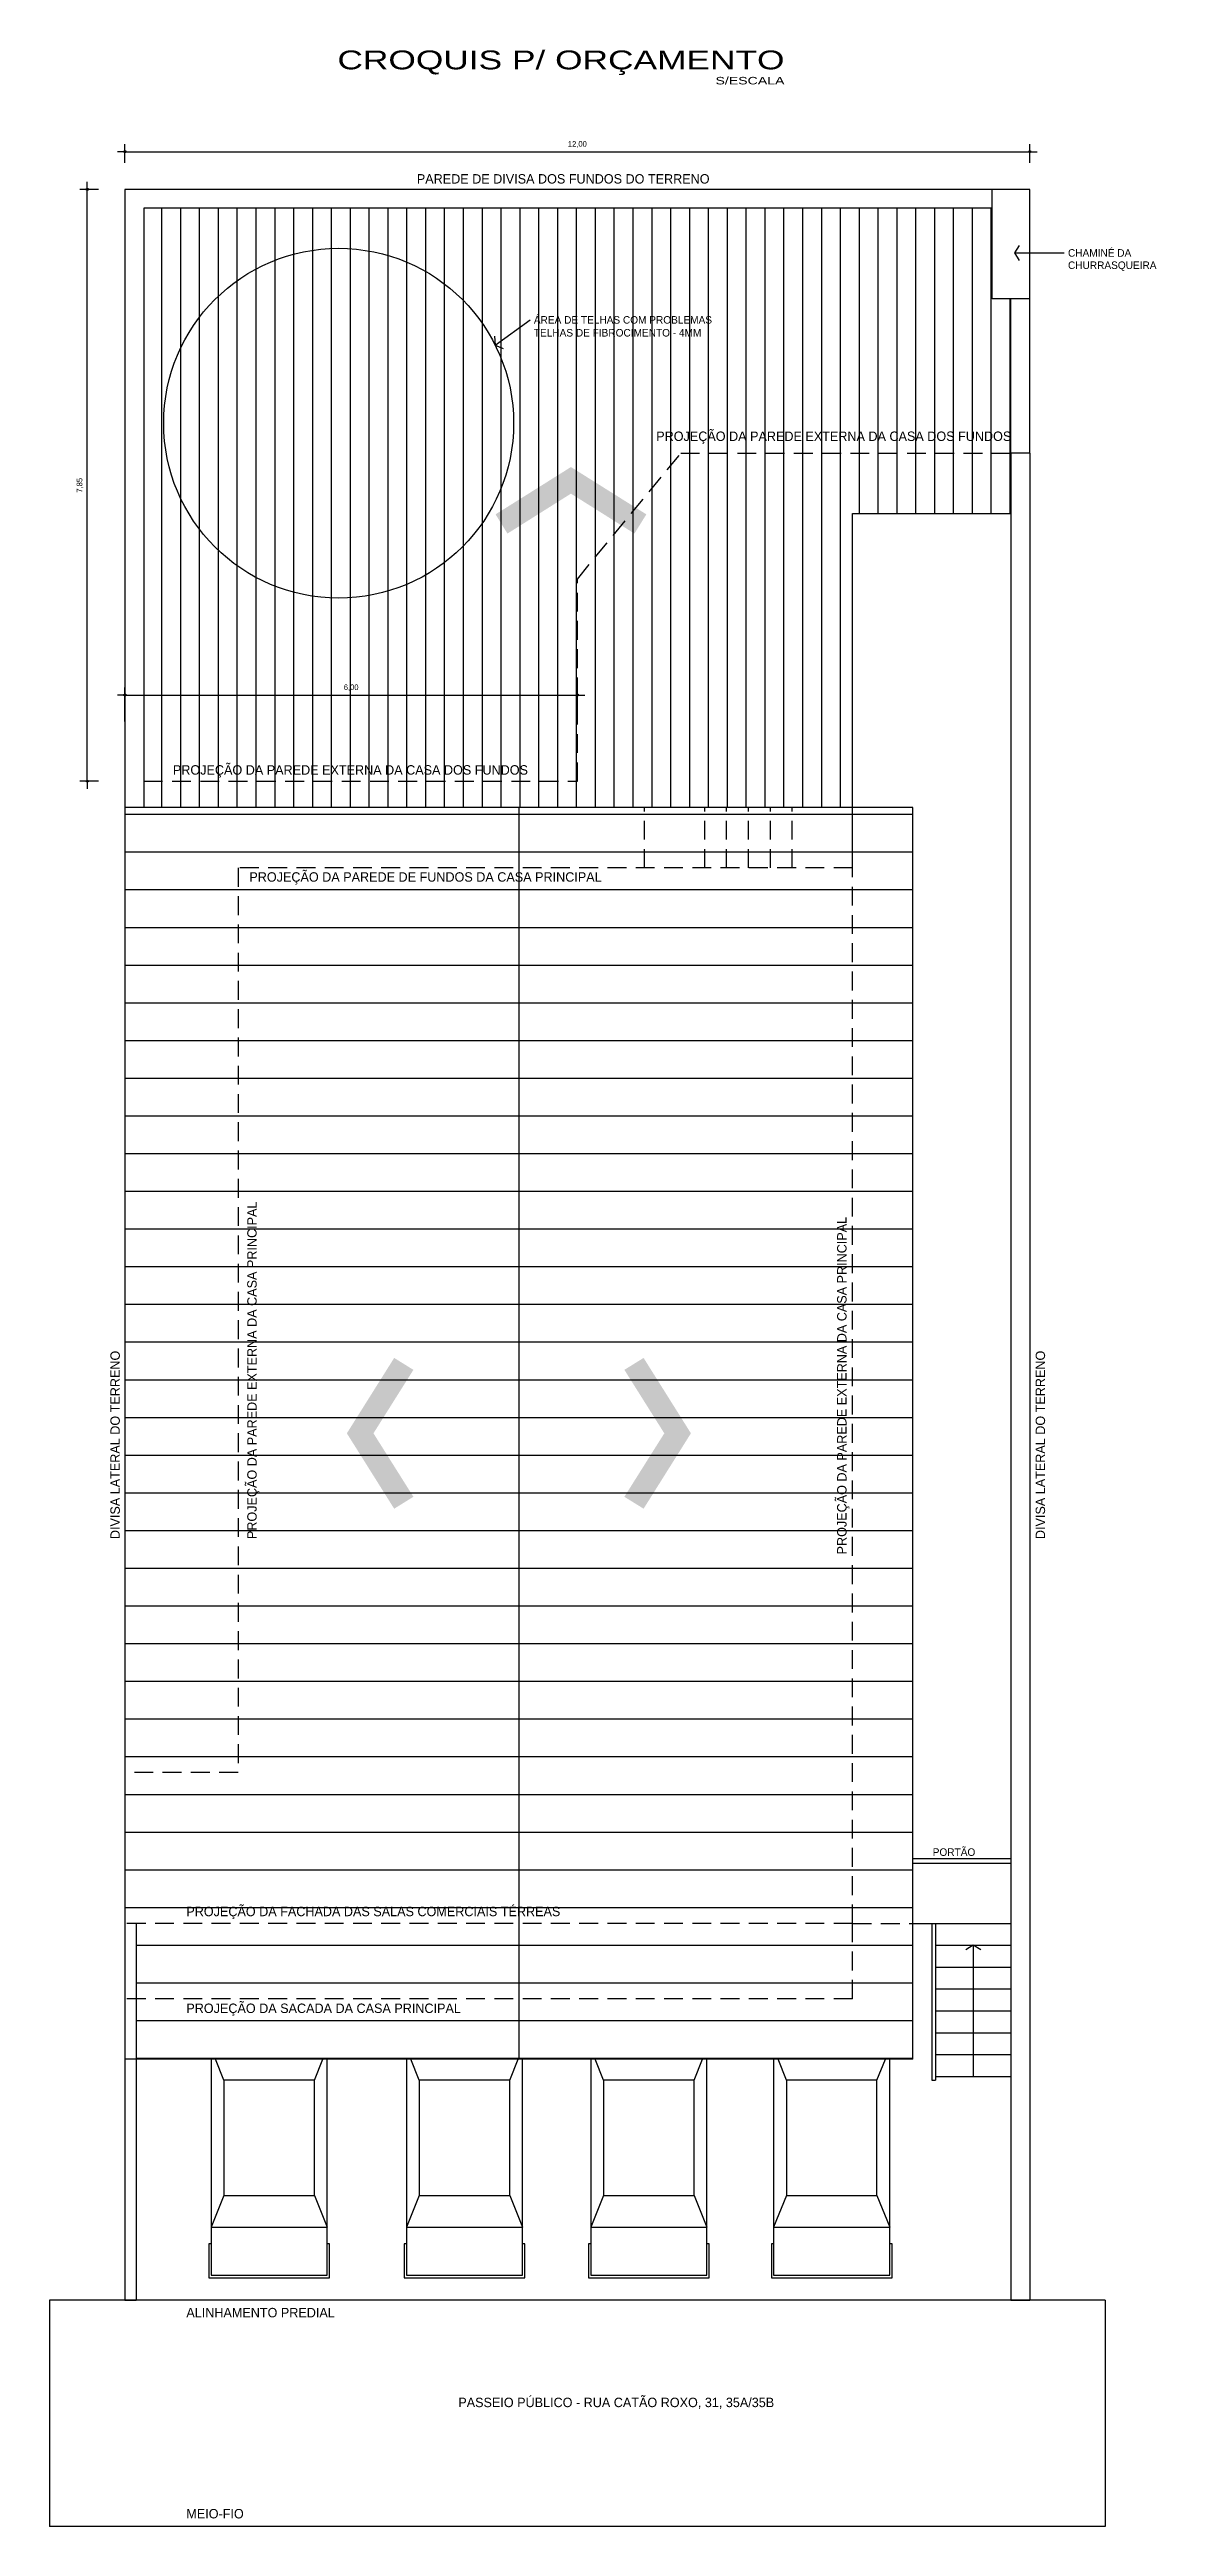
# Model space of a CAD drawing. Header units: millimetres. Extents: x 4.8 to 19.4, y 1.8 to 34.6.
import ezdxf
from ezdxf.enums import TextEntityAlignment as Align

# ---------------------------------------------------------------- set-up
doc = ezdxf.new("R2010")
doc.units = ezdxf.units.MM
doc.linetypes.add('DASHED2', pattern=[0.375, 0.25, -0.125])
for name, color, linetype in [('COTA', 13, 'Continuous'), ('EQUIP_I', 13, 'Continuous'), ('ESPEC', 2, 'Continuous'), ('ESPECARQ', 2, 'Continuous'), ('MURO', 1, 'Continuous'), ('PAREDE', 6, 'Continuous'), ('REG60-100', 7, 'Continuous')]:
    doc.layers.add(name, color=color, linetype=linetype)
doc.styles.add('REGUA100', font='LSANS.TTF')
doc.styles.add('REGUA200', font='LSANS.TTF')
doc.styles.add('REGUA60', font='LSANS.TTF')
doc.styles.add('REGUA80', font='LSANS.TTF')
doc.styles.get("Standard").update_dxf_attribs({"font": 'LSANS.TTF'})
doc.dimstyles.new('ISO-25', dxfattribs={"dimtxt": 2.5, "dimasz": 2.5, "dimexe": 1.25, "dimexo": 0.625, "dimtad": 1, "dimtxsty": 'Standard', "dimcen": 2.5, "dimadec": 0, "dimazin": 0, "dimtfac": 1, "dimtmove": 0, "dimatfit": 3, "dimfxl": 0, "dimarcsym": 0})

# ---------------------------------------------------------------- blocks, each defined once
blk = doc.blocks.new('INDSETAD')
at = {"color": 4, "linetype": 'ByBlock'}
for points in [[(0, 0), (1.255, 2), (0.706, 0), (1.765, 1.684)], [(0, 0), (1.255, -2), (0.706, 0), (1.765, -1.684)]]:
    blk.add_solid(points, dxfattribs=at)
blk = doc.blocks.new('INDSETA')
at = {"color": 4, "linetype": 'ByBlock'}
for p, q in [((1.24, 2), (0, 0)), ((0, 0), (1.24, -2))]:
    blk.add_line(p, q, dxfattribs=at)
blk = doc.blocks.new('COTAPT')
at = {"color": 0, "linetype": 'ByBlock'}
blk.add_line((0, 0), (200, 0), dxfattribs=at)
at = {"color": 6, "linetype": 'ByBlock'}
blk.add_lwpolyline([(-20, 20), (20, 20), (20, -20), (-20, -20)], close=True, dxfattribs=at)
blk = doc.blocks.new('*D7')
at = {"layer": 'COTA', "color": 0, "lineweight": -2}
for p, q in [((5.76, 33.139), (5.76, 33.389)), ((5.76, 33.289), (17.759, 33.289)), ((17.76, 33.139), (17.76, 33.389))]:
    blk.add_line(p, q, dxfattribs=at)
at = {"layer": 'Defpoints', "color": 0}
for p in [(17.76, 33.289), (5.76, 32.989), (17.76, 32.989)]:
    blk.add_point(p, dxfattribs=at)
at = {"layer": 'COTA', "color": 0, "lineweight": -2, "xscale": 0.0005, "yscale": 0.0005, "zscale": 0.0005, "rotation": 180}
blk.add_blockref('COTAPT', (5.76, 33.289), dxfattribs=at)
at = {"layer": 'COTA', "color": 0, "lineweight": -2, "xscale": 0.0005, "yscale": 0.0005, "zscale": 0.0005}
blk.add_blockref('COTAPT', (17.76, 33.289), dxfattribs=at)
at = {"layer": 'COTA', "color": 2, "insert": (11.76, 33.385), "char_height": 0.075, "attachment_point": 5, "style": 'REGUA60'}
blk.add_mtext('12,00', dxfattribs=at)
blk = doc.blocks.new('*D9')
at = {"layer": 'COTA', "color": 0, "lineweight": -2}
for p, q in [((5.41, 32.789), (5.16, 32.789)), ((5.26, 24.94), (5.26, 32.789)), ((5.41, 24.939), (5.16, 24.939))]:
    blk.add_line(p, q, dxfattribs=at)
at = {"layer": 'Defpoints', "color": 0}
for p in [(5.26, 32.789), (5.56, 32.789), (5.56, 24.939)]:
    blk.add_point(p, dxfattribs=at)
at = {"layer": 'COTA', "color": 0, "lineweight": -2, "xscale": 0.0005, "yscale": 0.0005, "zscale": 0.0005}
for p, rotation in [((5.26, 32.789), 90), ((5.26, 24.939), 270)]:
    blk.add_blockref('COTAPT', p, dxfattribs=dict(at, rotation=rotation))
at = {"layer": 'COTA', "color": 2, "insert": (5.164, 28.864), "char_height": 0.075, "attachment_point": 5, "rotation": 90, "style": 'REGUA60'}
blk.add_mtext('7,85', dxfattribs=at)
blk = doc.blocks.new('*D10')
at = {"layer": 'COTA', "color": 0, "lineweight": -2}
for p, q in [((5.76, 25.732), (5.76, 26.182)), ((5.76, 26.082), (11.759, 26.082)), ((11.76, 25.732), (11.76, 26.182))]:
    blk.add_line(p, q, dxfattribs=at)
at = {"layer": 'Defpoints', "color": 0}
for p in [(11.76, 26.082), (5.76, 25.582), (11.76, 25.582)]:
    blk.add_point(p, dxfattribs=at)
at = {"layer": 'COTA', "color": 0, "lineweight": -2, "xscale": 0.0005, "yscale": 0.0005, "zscale": 0.0005, "rotation": 180}
blk.add_blockref('COTAPT', (5.76, 26.082), dxfattribs=at)
at = {"layer": 'COTA', "color": 0, "lineweight": -2, "xscale": 0.0005, "yscale": 0.0005, "zscale": 0.0005}
blk.add_blockref('COTAPT', (11.76, 26.082), dxfattribs=at)
at = {"layer": 'COTA', "color": 2, "insert": (8.76, 26.178), "char_height": 0.075, "attachment_point": 5, "style": 'REGUA60'}
blk.add_mtext('6,00', dxfattribs=at)
blk = doc.blocks.new('TITUL3')
at = {"color": 6, "style": 'REGUA200', "width": 1.4}
blk.add_attdef('TITULO', text='', height=5, dxfattribs=at).set_placement((0, 0), align=Align.RIGHT)
at = {"color": 0, "style": 'REGUA80', "width": 1.4}
blk.add_attdef('ESCALA', text='', height=2, dxfattribs=at).set_placement((0, -4), align=Align.RIGHT)

msp = doc.modelspace()

# ---------------------------------------------------------------- hatches: boundary and pattern name
h = msp.add_hatch()
h.set_pattern_fill('ANSI31', color=44, scale=2, angle=45, style=0)
h.set_pattern_definition([(90, (0, 0), (-0.25, 6e-17), [])])
h.paths.add_polyline_path([(15.41, 28.489), (17.51, 28.489), (17.51, 29.289), (13.132, 29.289), (11.76, 27.619), (11.76, 24.939), (6.01, 24.939), (6.01, 24.589), (15.41, 24.589)])
h.paths.add_polyline_path([(11.76, 27.619), (13.132, 29.289), (17.51, 29.289), (17.51, 31.339), (17.26, 31.339), (17.26, 32.539), (6.01, 32.539), (6.01, 24.939), (11.76, 24.939)])
h = msp.add_hatch()
h.set_pattern_fill('ANSI31', color=1, scale=4, angle=135, style=0)
h.set_pattern_definition([(180, (0, 0), (-1e-16, -0.5), [])])
h.paths.add_polyline_path([(10.985, 23.789), (10.985, 24.589), (5.76, 24.589), (5.76, 23.789)])
h.paths.add_polyline_path([(5.76, 23.789), (5.76, 9.789), (10.985, 9.789), (10.985, 23.789)])
h.paths.add_polyline_path([(10.985, 8.789), (10.985, 9.789), (5.91, 9.789), (5.91, 8.789)])
h.paths.add_polyline_path([(10.985, 7.989), (10.985, 8.789), (5.91, 8.789), (5.91, 7.989)])
h.paths.add_polyline_path([(16.21, 7.989), (16.21, 9.789), (15.41, 9.789), (15.41, 8.789), (10.985, 8.789), (10.985, 7.989)])
h.paths.add_polyline_path([(15.41, 8.789), (15.41, 9.789), (10.985, 9.789), (10.985, 8.789)], flags=16)
h.paths.add_polyline_path([(15.41, 9.789), (15.41, 23.789), (10.985, 23.789), (10.985, 9.789)])
h.paths.add_polyline_path([(15.41, 9.789), (16.21, 9.789), (16.21, 24.589), (15.41, 24.589), (15.41, 23.789)])
h.paths.add_polyline_path([(15.41, 23.789), (15.41, 24.589), (14.61, 24.589), (14.61, 23.789)])
h.paths.add_polyline_path([(14.32, 23.789), (14.61, 23.789), (14.61, 24.589), (14.32, 24.589)])
h.paths.add_polyline_path([(14.32, 24.589), (14.03, 24.589), (14.03, 23.789), (14.32, 23.789)])
h.paths.add_polyline_path([(14.03, 24.589), (13.74, 24.589), (13.74, 23.789), (14.03, 23.789)])
h.paths.add_polyline_path([(13.74, 24.589), (13.45, 24.589), (13.45, 23.789), (13.74, 23.789)])
h.paths.add_polyline_path([(13.45, 24.589), (12.65, 24.589), (12.65, 23.789), (13.45, 23.789)])
h.paths.add_polyline_path([(12.65, 23.789), (12.65, 24.589), (10.985, 24.589), (10.985, 23.789)])

# ---------------------------------------------------------------- linework, layer by layer
at = {"color": 5, "linetype": 'DASHED2'}
for p, q in [((11.76, 27.619), (13.132, 29.289)), ((13.132, 29.289), (17.51, 29.289)), ((11.76, 24.939), (11.76, 27.619)), ((6.01, 24.939), (11.76, 24.939)), ((15.41, 23.789), (7.26, 23.789)), ((7.26, 23.789), (7.26, 11.789)), ((15.41, 9.789), (15.41, 23.789)), ((7.26, 11.789), (5.76, 11.789)), ((15.41, 8.789), (5.76, 8.789))]:
    msp.add_line(p, q, dxfattribs=at)
for p, q in [((16.21, 24.589), (5.76, 24.589)), ((10.985, 24.589), (10.985, 7.989)), ((16.21, 7.989), (16.21, 24.589)), ((16.21, 7.989), (5.76, 7.989)), ((18.76, 4.789), (4.76, 4.789)), ((18.76, 1.789), (4.76, 1.789))]:
    msp.add_line(p, q)
at = {"linetype": 'DASHED2'}
for p, q in [((12.65, 23.789), (12.65, 24.589)), ((13.45, 23.789), (13.45, 24.589)), ((13.74, 23.789), (13.74, 24.589)), ((14.03, 23.789), (14.03, 24.589)), ((14.32, 23.789), (14.32, 24.589)), ((14.61, 23.789), (14.61, 24.589)), ((15.41, 9.789), (5.76, 9.789)), ((15.41, 8.789), (15.41, 9.789)), ((15.41, 9.789), (16.21, 9.789))]:
    msp.add_line(p, q, dxfattribs=at)
at = {"color": 1}
for p, q in [((16.51, 9.499), (17.51, 9.499)), ((16.51, 9.209), (17.51, 9.209)), ((16.51, 8.919), (17.51, 8.919)), ((16.51, 8.629), (17.51, 8.629)), ((16.51, 8.339), (17.51, 8.339)), ((16.51, 8.049), (17.51, 8.049)), ((16.46, 7.709), (16.51, 7.709)), ((16.51, 7.759), (17.51, 7.759))]:
    msp.add_line(p, q, dxfattribs=at)
at = {"color": 0}
for points in [[(6.902, 7.989), (6.902, 5.539), (6.872, 5.539), (6.872, 5.085), (8.472, 5.085), (8.472, 5.539), (8.442, 5.539), (8.442, 7.989)], [(9.493, 7.989), (9.493, 5.539), (9.463, 5.539), (9.463, 5.085), (11.063, 5.085), (11.063, 5.539), (11.033, 5.539), (11.033, 7.989)], [(11.938, 7.989), (11.938, 5.539), (11.908, 5.539), (11.908, 5.085), (13.508, 5.085), (13.508, 5.539), (13.478, 5.539), (13.478, 7.989)], [(14.363, 7.989), (14.363, 5.539), (14.333, 5.539), (14.333, 5.085), (15.933, 5.085), (15.933, 5.539), (15.903, 5.539), (15.903, 7.989)]]:
    msp.add_lwpolyline(points, dxfattribs=at)
at = {"layer": 'EQUIP_I'}
for p, q in [((7.072, 7.711), (6.96, 7.989)), ((8.272, 7.711), (8.383, 7.989)), ((9.663, 7.711), (9.551, 7.989)), ((10.863, 7.711), (10.975, 7.989)), ((12.108, 7.711), (11.997, 7.989)), ((13.308, 7.711), (13.42, 7.989)), ((14.533, 7.711), (14.421, 7.989)), ((15.733, 7.711), (15.845, 7.989)), ((7.072, 6.18), (6.902, 5.757)), ((8.272, 6.18), (8.442, 5.757)), ((9.663, 6.18), (9.493, 5.757)), ((10.863, 6.18), (11.033, 5.757)), ((12.108, 6.18), (11.938, 5.757)), ((13.308, 6.18), (13.478, 5.757)), ((14.533, 6.18), (14.363, 5.757)), ((15.733, 6.18), (15.903, 5.757)), ((6.902, 5.757), (8.442, 5.757)), ((9.493, 5.757), (11.033, 5.757)), ((11.938, 5.757), (13.478, 5.757)), ((14.363, 5.757), (15.903, 5.757)), ((6.902, 5.539), (6.902, 5.123)), ((8.442, 5.123), (8.442, 5.539)), ((9.493, 5.539), (9.493, 5.123)), ((11.033, 5.123), (11.033, 5.539)), ((11.938, 5.539), (11.938, 5.123)), ((13.478, 5.123), (13.478, 5.539)), ((14.363, 5.539), (14.363, 5.123)), ((15.903, 5.123), (15.903, 5.539)), ((6.902, 5.123), (8.442, 5.123)), ((9.493, 5.123), (11.033, 5.123)), ((11.938, 5.123), (13.478, 5.123)), ((14.363, 5.123), (15.903, 5.123))]:
    msp.add_line(p, q, dxfattribs=at)
for points in [[(7.072, 6.18), (8.272, 6.18), (8.272, 7.711), (7.072, 7.711)], [(9.663, 6.18), (10.863, 6.18), (10.863, 7.711), (9.663, 7.711)], [(12.108, 6.18), (13.308, 6.18), (13.308, 7.711), (12.108, 7.711)], [(14.533, 6.18), (15.733, 6.18), (15.733, 7.711), (14.533, 7.711)]]:
    msp.add_lwpolyline(points, close=True, dxfattribs=at)
at = {"layer": 'ESPEC'}
for p, q in [((17.557, 31.946), (18.217, 31.946)), ((10.669, 30.724), (11.133, 31.058)), ((17.01, 9.499), (17.01, 7.759))]:
    msp.add_line(p, q, dxfattribs=at)
msp.add_circle((8.594, 29.687), 2.32, dxfattribs=at)
at = {"layer": 'ESPECARQ'}
for p, q in [((16.21, 10.649), (17.51, 10.649)), ((16.21, 10.589), (17.51, 10.589)), ((16.21, 9.789), (17.51, 9.789))]:
    msp.add_line(p, q, dxfattribs=at)
at = {"layer": 'MURO'}
for p, q in [((17.51, 29.289), (17.51, 4.789)), ((17.76, 29.289), (17.51, 29.289)), ((17.76, 29.289), (17.76, 4.789)), ((5.76, 24.589), (5.76, 4.789)), ((5.91, 9.789), (5.91, 4.789)), ((16.46, 9.789), (16.46, 7.709)), ((16.51, 9.789), (16.51, 7.709)), ((4.76, 4.789), (4.76, 1.789)), ((5.76, 4.789), (5.91, 4.789)), ((17.51, 4.789), (17.76, 4.789)), ((18.76, 4.789), (18.76, 1.789))]:
    msp.add_line(p, q, dxfattribs=at)
at = {"layer": 'PAREDE', "color": 2}
for p, q in [((5.76, 32.789), (5.76, 24.589)), ((17.76, 32.789), (5.76, 32.789)), ((6.01, 32.539), (6.01, 24.589)), ((17.26, 32.539), (6.01, 32.539)), ((17.26, 31.339), (17.26, 32.789)), ((17.76, 29.289), (17.76, 32.789)), ((17.76, 31.339), (17.26, 31.339)), ((17.51, 29.289), (17.51, 31.339)), ((15.41, 28.489), (17.51, 28.489)), ((15.41, 23.789), (15.41, 28.489))]:
    msp.add_line(p, q, dxfattribs=at)

# ---------------------------------------------------------------- block references
at = {"layer": 'ESPEC', "xscale": 0.05, "yscale": 0.05, "zscale": 0.05}
msp.add_blockref('TITUL3', (14.507, 34.381), dxfattribs=at).add_auto_attribs({'TITULO': 'CROQUIS P/ ORÇAMENTO', 'ESCALA': 'S/ESCALA'})
at = {"layer": 'ESPEC'}
for name, p, xscale, yscale, zscale in [('INDSETA', (17.557, 31.946), 0.05, 0.05, 0.05), ('INDSETAD', (8.703, 16.289), 0.5, 0.5, 0.5), ('INDSETAD', (13.266, 16.289), -0.5, 0.5, 0.5)]:
    msp.add_blockref(name, p, dxfattribs=dict(at, xscale=xscale, yscale=yscale, zscale=zscale))
for name, p, xscale, yscale, zscale, rotation in [('INDSETA', (10.669, 30.724), 0.05, 0.05, 0.05, 35.71586916668254), ('INDSETAD', (11.675, 29.106), 0.5, 0.5, 0.5, 270), ('INDSETA', (17.01, 9.499), 0.05, 0.05, 0.05, 270)]:
    msp.add_blockref(name, p, dxfattribs=dict(at, xscale=xscale, yscale=yscale, zscale=zscale, rotation=rotation))

# ---------------------------------------------------------------- texts
at = {"layer": 'ESPEC', "style": 'REGUA80'}
for s, p in [('CHAMINÉ DA', (18.267, 31.946)), ('CHURRASQUEIRA', (18.267, 31.783)), ('ÁREA DE TELHAS COM PROBLEMAS', (11.183, 31.058)), ('TELHAS DE FIBROCIMENTO - 4MM', (11.183, 30.887))]:
    msp.add_text(s, height=0.1, dxfattribs=at).set_placement(p, align=Align.MIDDLE_LEFT)
at = {"layer": 'REG60-100'}
for s, height, style, p in [('PAREDE DE DIVISA DOS FUNDOS DO TERRENO', 0.125, 'REGUA100', (9.631, 32.866)), ('PROJEÇÃO DA PAREDE EXTERNA DA CASA DOS FUNDOS', 0.125, 'REGUA100', (12.806, 29.452)), ('PROJEÇÃO DA PAREDE EXTERNA DA CASA DOS FUNDOS', 0.125, 'REGUA100', (6.396, 25.026)), ('PROJEÇÃO DA PAREDE DE FUNDOS DA CASA PRINCIPAL', 0.125, 'REGUA100', (7.41, 23.606)), ('PORTÃO', 0.1, 'REGUA80', (16.473, 10.684)), ('PROJEÇÃO DA FACHADA DAS SALAS COMERCIAIS TÉRREAS', 0.125, 'REGUA100', (6.574, 9.884)), ('PROJEÇÃO DA SACADA DA CASA PRINCIPAL', 0.125, 'REGUA100', (6.574, 8.6)), ('ALINHAMENTO PREDIAL', 0.125, 'REGUA100', (6.574, 4.563)), ('PASSEIO PÚBLICO - RUA CATÃO ROXO, 31, 35A/35B', 0.125, 'REGUA100', (10.181, 3.372)), ('MEIO-FIO', 0.125, 'REGUA100', (6.574, 1.896))]:
    msp.add_text(s, height=height, dxfattribs=dict(at, style=style)).set_placement(p)
at = {"layer": 'REG60-100', "style": 'REGUA100'}
for s, p in [('PROJEÇÃO DA PAREDE EXTERNA DA CASA PRINCIPAL', (7.507, 14.886)), ('PROJEÇÃO DA PAREDE EXTERNA DA CASA PRINCIPAL', (15.33, 14.683)), ('DIVISA LATERAL DO TERRENO', (5.692, 14.886)), ('DIVISA LATERAL DO TERRENO', (17.963, 14.886))]:
    msp.add_text(s, height=0.125, rotation=90, dxfattribs=at).set_placement(p)

# ---------------------------------------------------------------- dimensions: what is measured, and where the dimension line sits
at = {"layer": 'COTA'}
for base, p1, p2, picture, middle in [((17.76, 33.289), (5.76, 32.989), (17.76, 32.989), '*D7', (11.76, 33.385)), ((11.76, 26.082), (5.76, 25.582), (11.76, 25.582), '*D10', (8.76, 26.178))]:
    dim = msp.add_linear_dim(base=base, p1=p1, p2=p2, dimstyle='ISO-25', override={"dimscale": 0.05, "dimtxt": 1.5, "dimasz": 0.01, "dimexe": 2, "dimexo": 3, "dimgap": 0.98, "dimrnd": 0.05, "dimzin": 0, "dimtxsty": 'REGUA60', "dimblk": 'COTAPT', "dimcen": 4, "dimdle": 4, "dimclrt": 2, "dimaunit": 1, "dimtofl": 0, "dimtmove": 2, "dimatfit": 2}, dxfattribs=at)
    dim.commit()
    dim.dimension.update_dxf_attribs({"geometry": picture, "text_midpoint": middle})
dim = msp.add_linear_dim(base=(5.26, 32.789), p1=(5.56, 24.939), p2=(5.56, 32.789), angle=90, dimstyle='ISO-25', override={"dimscale": 0.05, "dimtxt": 1.5, "dimasz": 0.01, "dimexe": 2, "dimexo": 3, "dimgap": 0.98, "dimrnd": 0.05, "dimzin": 0, "dimtxsty": 'REGUA60', "dimblk": 'COTAPT', "dimcen": 4, "dimdle": 4, "dimclrt": 2, "dimaunit": 1, "dimtofl": 0, "dimtmove": 2, "dimatfit": 2}, dxfattribs=at)
dim.commit()
dim.dimension.update_dxf_attribs({"geometry": '*D9', "text_midpoint": (5.164, 28.864)})

doc.saveas('drawing.dxf')
